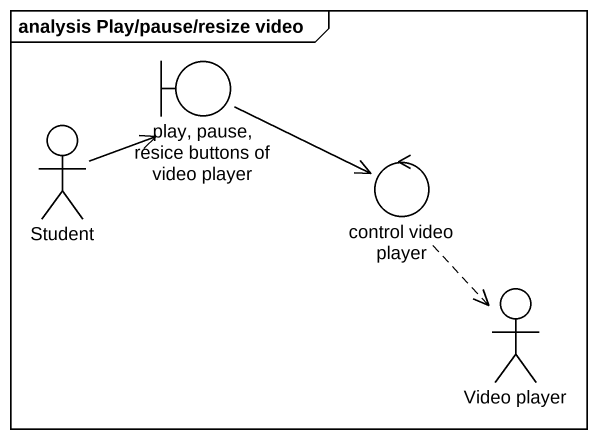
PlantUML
@startuml
mainframe analysis Play/pause/resize video
boundary "play, pause, resice buttons of video player" as play_pause_resice_buttons
actor Student
control "control video player" as control_video_player
actor "Video player" as Video_player
play_pause_resice_buttons -right-> control_video_player
Student -right-> play_pause_resice_buttons
control_video_player ..> Video_player
@enduml
